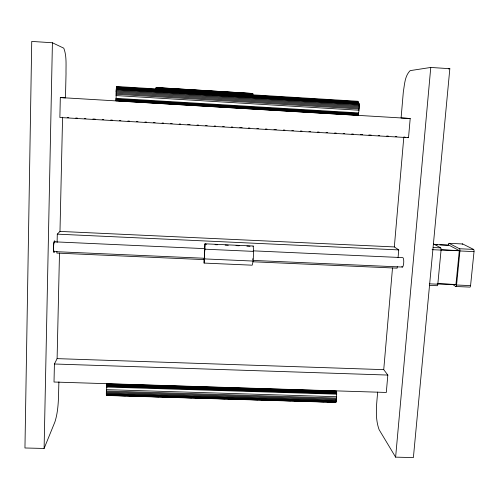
<?xml version="1.0" encoding="UTF-8"?>
<svg xmlns="http://www.w3.org/2000/svg" width="499" height="499" viewBox="0 0 499 499"><rect width="100%" height="100%" fill="white"/><g stroke="black" fill="none" stroke-linecap="round" stroke-linejoin="round"><path stroke-width="0.75" d="M357.808 115.356C359.174 111.714 359.604 107.142 358.968 103.218L116.361 88.398L116.173 91.847M106.53 390.068L106.393 395.383L106.855 383.881L336.457 391.079L336.613 399.038L335.796 402.313M116.042 100.892L116.361 88.398M44.105 448.458L52.414 42.764L31.736 41.417L24.95 447.983L44.105 448.458L54.921 421.917C59.025 409.037 58.383 395.189 58.907 381.847M59.493 253.068L57.104 358.631L54.416 363.996L54.017 382.028L386.307 392.451L387.823 375.061L383.737 369.647L392.513 267.926M56.905 251.577L56.874 253.093L204.041 259.611M57.111 242.483L57.291 234.143L59.986 231.405L62.575 117.234M60.317 97.561L59.88 117.502L408.525 137.668L410.197 118.494L60.317 97.561L65.469 97.879L66.024 73.79C65.843 65.307 66.891 56.219 63.778 48.178L52.414 42.764M116.485 91.591L116.51 90.569M252.825 95.234L252.75 93.463L156.181 87.531L156.037 89.302M106.892 387.311L107.029 385.64M204.403 253.897L204.777 248.645L204.372 258.264M204.322 253.224L205.027 243.811L253.174 246.019L253.629 251.39L253.136 261.064L252.201 265.187L204.116 263.079L204.116 258.407M204.116 263.079L205.027 243.811M106.686 386.719L106.792 385.665M437.224 283.794L455.93 284.598L459.317 250.648L448.981 245.177L433.868 244.473M116.61 88.579L116.841 86.514L358.064 101.291L358.319 103.343L355.987 103.199M377.656 392.102C376.67 404.489 374.712 417.732 379.14 429.72L395.62 457.146L413.39 457.583L449.83 68.7L430.762 67.452L410.178 70.621C404.739 75.935 404.62 84.581 403.348 91.666L401.096 117.957L410.197 118.494M398.077 257.509L398.738 249.905L394.329 246.93L403.816 136.982L405.163 137.181M397.279 266.634L397.148 268.156L253.093 261.782M395.62 457.146L430.762 67.452M429.676 285.384L437.08 285.702A1.921 0.574 -87.9 0 0 437.81 284.205L441.06 250.086A1.934 0.58 -87.1 0 0 440.679 247.866L433.569 243.911M452.599 284.374L455.78 286.495A1.915 0.611 -87.9 0 0 456.554 285.01L459.922 250.96A1.927 0.624 -87.1 0 0 459.51 248.745L449.119 243.331A1.859 0.574 -87 0 0 448.389 244.872M455.78 286.495L469.759 287.093A1.915 0.642 -88 0 0 470.569 285.609L474.019 251.615A1.927 0.649 -87.1 0 0 473.582 249.4L462.679 243.967L449.119 243.331M358.531 109.649L358.6 109.187M116.797 88.641L116.841 86.514M336.114 399.986L336.189 399.612M253.093 246.406L253.174 246.019M106.692 394.852L106.792 395.464L334.798 402.35L335.135 401.764M448.308 68.906L449.83 68.7M106.281 392.002L336.613 399.038M106.25 392.938L336.544 399.949M106.237 393.78L336.438 400.766M106.25 394.472L336.301 401.446M106.281 394.99L336.145 401.938M149.288 396.449L156.249 396.661M166.304 396.961L173.272 397.135M182.553 397.454L189.533 397.628M198.802 397.946L205.788 398.121M215.817 398.458L222.043 398.614M232.066 398.951L235.123 398.926M106.736 395.264L109.069 395.333M112.967 395.451L125.43 395.832M129.322 395.95L141.785 396.325M146.463 396.468L158.925 396.842M162.817 396.961L175.28 397.335M179.178 397.454L191.641 397.828M195.533 397.946L208.002 398.327M211.894 398.445L225.136 398.844M229.029 398.963L241.497 399.337M245.389 399.456L257.852 399.83M261.75 399.949L274.213 400.323M278.105 400.441L290.568 400.822M294.466 400.934L307.708 401.339M311.601 401.458L324.063 401.832M327.962 401.951L334.972 402.163M106.331 395.295L335.97 402.238M106.792 384.161L336.563 391.359M106.73 384.579L336.65 391.771M106.674 385.103L336.713 392.289M106.618 385.715L336.756 392.888M106.574 386.376L336.769 393.536M106.537 387.043L336.75 394.185M106.424 389.638L336.632 396.724M106.331 391.023L336.644 398.077M57.104 358.631L383.737 369.647M54.416 363.996L387.823 375.061M437.274 283.7L455.98 284.499M429.645 283.856L437.81 284.205M456.554 285.01L470.569 285.609M54.559 241.828L204.839 248.645M253.112 250.841L402.612 257.621A4.734 1.223 -87.5 0 1 403.691 263.179A4.734 1.223 -87.5 0 1 401.82 266.609M205.039 249.188L253.629 251.39M53.986 251.583L204.871 258.282M253.093 260.422L402.425 267.059M204.578 258.912L253.136 261.064M433.824 244.572L437.598 244.747M439.869 244.853L448.177 245.246M433.226 247.516L440.679 247.866M459.51 248.745L473.582 249.4M59.986 231.405L394.329 246.93M441.216 249.787L459.286 250.623M441.241 249.93L459.311 250.766M432.097 249.668L441.06 250.086M459.922 250.96L474.019 251.615M57.291 234.143L398.738 249.905M204.989 244.198L206.542 244.273M215.075 244.66L217.402 244.766M225.161 245.121L228.268 245.265M236.027 245.62L239.127 245.764M246.886 246.119L249.993 246.263M67.234 117.502L68.793 117.596M75.786 118.001L77.339 118.088M84.337 118.494L85.89 118.587M92.889 118.987L95.222 119.124M102.214 119.529L103.773 119.617M110.766 120.022L112.319 120.116M119.317 120.521L120.87 120.608M127.869 121.014L129.422 121.101M136.42 121.507L137.974 121.6M144.966 122.005L146.525 122.093M153.517 122.498L155.077 122.586M162.069 122.991L163.622 123.085M170.621 123.49L172.174 123.577M179.172 123.983L180.725 124.07M187.724 124.476L190.05 124.613M197.049 125.018L198.602 125.106M205.6 125.511L207.154 125.605M214.152 126.01L215.705 126.097M222.704 126.503L224.257 126.59M231.249 126.996L232.808 127.089M239.801 127.495L242.134 127.625M248.352 127.987L249.905 128.075M256.904 128.48L258.457 128.574M265.456 128.979L267.009 129.066M274.007 129.472L276.334 129.609M283.332 130.014L284.885 130.102M291.884 130.507L293.437 130.595M300.435 131L301.989 131.094M308.987 131.499L310.54 131.586M317.532 131.992L319.092 132.079M326.084 132.484L327.637 132.578M334.636 132.983L336.189 133.071M343.187 133.476L344.74 133.564M351.739 133.969L353.292 134.063M360.29 134.468L362.617 134.599M368.836 134.961L371.169 135.098M378.167 135.497L379.72 135.591M386.719 135.996L388.272 136.084M395.264 136.489L396.824 136.583M115.968 93.207L359.199 107.946M115.949 94.23L359.074 108.938M115.961 95.565L358.85 110.223M115.899 98.322L358.563 112.905M115.893 99.008L358.475 113.566M115.899 99.632L358.363 114.171M115.918 100.156L358.232 114.67M115.949 100.555L358.089 115.051M115.993 100.804L357.945 115.281M156.156 87.606L252.793 93.538M156.131 87.836L252.825 93.775M164.558 88.498L166.105 88.591M180.794 89.496L182.341 89.589M197.036 90.487L198.583 90.587M213.273 91.485L214.82 91.579M229.515 92.483L231.062 92.577M245.751 93.481L247.298 93.575M156.1 88.217L252.837 94.149M156.068 88.716L252.837 94.648M158.358 89.446L160.684 89.589M166.105 89.92L168.425 90.063M174.619 90.444L176.939 90.587M183.139 90.961L184.686 91.061M190.88 91.436L193.2 91.579M199.394 91.959L200.947 92.053M207.141 92.434L209.461 92.577M215.655 92.957L217.208 93.051M224.176 93.475L225.723 93.575M231.916 93.949L233.47 94.049M239.663 94.423L241.984 94.567M247.404 94.897L249.731 95.041M116.76 87.019L358.195 101.802M116.679 87.724L358.276 102.501M118.943 88.722L124.382 89.053M126.715 89.196L132.934 89.577M135.266 89.72L140.706 90.051M143.812 90.238L149.251 90.575M151.584 90.718L157.023 91.049M160.135 91.236L165.574 91.567M167.907 91.71L173.346 92.047M175.679 92.184L181.898 92.565M184.225 92.708L189.67 93.039M191.996 93.182L198.215 93.562M200.548 93.706L206.767 94.086M209.1 94.23L214.539 94.561M216.872 94.704L223.084 95.084M225.417 95.222L230.856 95.558M233.189 95.696L239.408 96.076M240.961 96.176L247.18 96.55M249.512 96.694L255.731 97.074M258.058 97.218L263.503 97.548M265.83 97.692L272.049 98.072M274.381 98.216L279.82 98.546M282.153 98.69L288.372 99.07M290.705 99.214L296.144 99.544M298.477 99.688L304.689 100.068M307.022 100.205L312.461 100.542M314.794 100.679L321.013 101.06M323.346 101.203L328.785 101.534M331.891 101.727L337.336 102.058M339.663 102.201L345.108 102.532M347.435 102.675L353.654 103.056M151.291 90.837L155.17 91.074M159.836 91.361L162.942 91.554M167.608 91.835L171.494 92.072M176.159 92.359L179.266 92.546M184.705 92.883L187.811 93.07M192.477 93.357L195.583 93.544M201.028 93.874L204.135 94.068M208.794 94.348L211.907 94.542M216.566 94.822L220.452 95.06M225.118 95.346L228.224 95.54M233.663 95.87L236.776 96.058M241.435 96.344L244.547 96.532M249.987 96.868L253.093 97.055M257.758 97.342L261.644 97.579M266.304 97.86L269.416 98.053M274.076 98.334L277.962 98.571M281.848 98.808L285.734 99.045M290.399 99.332L294.285 99.569M298.945 99.856L302.057 100.043M306.717 100.33L310.603 100.567M315.268 100.854L318.374 101.041M116.273 88.803L359.118 103.63M116.192 89.421L359.23 104.241M116.117 90.213L359.292 105.027M116.049 91.149L359.311 105.938M115.999 92.159L359.28 106.929M407.184 137.468L408.525 137.668M156.181 87.531L156.823 88.024M54.36 251.165A4.909 0.692 -87.4 0 1 53.568 246.849A4.909 0.692 -87.4 0 1 54.722 242.127M54.591 251.24A5.888 0.83 -87.4 0 1 53.487 250.81A5.888 0.83 -87.4 0 1 53.811 242.851A5.888 0.83 -87.4 0 1 54.971 241.953M462.217 244.298A1.853 0.605 -87 0 1 462.679 243.967M252.868 258.7A4.809 0.418 -87.4 0 1 252.75 259.549"/></g></svg>
